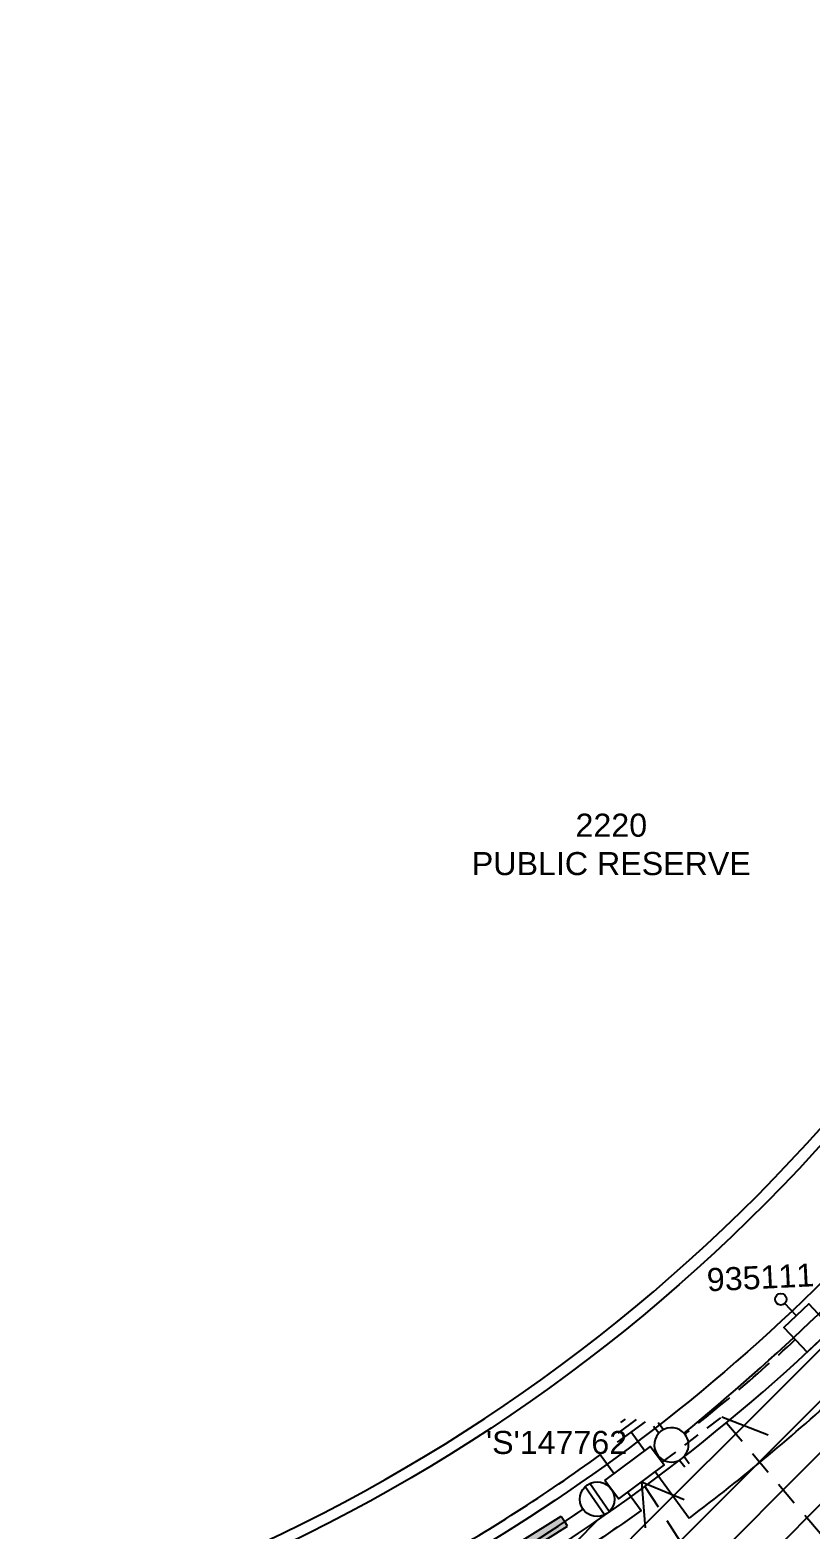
# Model space of a CAD drawing. Header units: metres. Extents: x 305550 to 306428, y 6276370 to 6276957.
# Drawn here: x 305796.4 to 305864.1, y 6276826.2 to 6276956.3 of the extents above; entities that cross this region are included whole.
import ezdxf
from ezdxf.enums import TextEntityAlignment as Align

# ---------------------------------------------------------------- set-up
doc = ezdxf.new("R2010")
doc.units = ezdxf.units.M
doc.header["$LTSCALE"] = 0.7
doc.set_wipeout_variables(frame=1)
for name, pattern in [('Cable Exist OH', [1, 1, 0]), ('Cable Exist UG', [8.2, 4, -1.2, 1.8, -1.2]), ('Dash', [5, 3, -2]), ('IE Trench LV', [6.5, 5, -1.5])]:
    doc.linetypes.add(name, pattern=pattern)
doc.layers.get('0').update_dxf_attribs({"color": 6})
for name, color, linetype in [('_User Miscellaneous11', 7, 'Continuous'), ('_User Miscellaneous4', 7, 'Continuous'), ('_User Miscellaneous7', 150, 'Continuous'), ('_User Miscellaneous8', 7, 'Continuous'), ('_User Miscellaneous9', 8, 'Continuous'), ('Cadastre Developer_SP_NEW', 4, 'Continuous'), ('Cadastre Roads_SP_NEW', 8, 'Continuous'), ('Duct_SP_NEW', 2, 'Continuous'), ('Equip_LV_NEW', 5, 'Continuous'), ('Mains_LV_NEW_R6', 2, 'Continuous'), ('Mains_LV_NEW_T84', 2, 'Continuous'), ('Services_SP_NEW_UG', 2, 'Continuous'), ('SupportsUG_SP_LV_NEW', 2, 'Continuous'), ('SupportsUG_SP_LV_SL_NEW', 2, 'Continuous'), ('Trench_SP_NEW', 2, 'Continuous')]:
    doc.layers.add(name, color=color, linetype=linetype)
doc.layers.add('_User Miscellaneous5', color=7, linetype='Continuous', lineweight=35)
doc.layers.add('_User Notes', color=7, linetype='Continuous', plot=False)
doc.styles.add('ARIAL', font='arial.ttf', dxfattribs={"height": 2})
doc.styles.add('POLE_LABEL', font='arial.ttf')
doc.styles.add('SL_LABEL', font='arial.ttf')
doc.styles.get("Standard").update_dxf_attribs({"font": 'arial.ttf'})
doc.styles.add('style1', font='iso3098b.shx')
doc.linetypes.add('Cable New UG', pattern='A,8,-1,["x",style1,S=3.5,R=0,X=0.35,Y=-1],-3.5', length=12.5)
doc.linetypes.add('Cable Z', pattern='A,8,-1,["Z",Standard,S=2.5,R=0,X=0.35,Y=-1.25],-3.5', length=12.5)

# ---------------------------------------------------------------- blocks, each defined once
blk = doc.blocks.new('*U265')
at = {"lineweight": -3}
blk.add_lwpolyline([(-2.5, 2.47), (2.45, 2.51), (2.47, 0.53), (-2.48, 0.49)], close=True, dxfattribs=at)
for tag, flags, p in [('STREET_CODE', 9, (1.5, 3.5)), ('OWNED_BY', 9, (1.5, 3.3)), ('OPERATED_BY', 9, (1.5, 3.1)), ('STATE', 9, (1.5, 2.7)), ('SUPPORT_TYPE', 9, (1.5, 2.5)), ('MAINTAINED_BY', 9, (1.5, 2.9)), ('SUBURB', 9, (1.5, 1.7)), ('STREETNAME', 9, (1.5, 1.5)), ('USAGE', 9, (1.5, 2.3)), ('LEGEND', 9, (1.5, 2.1)), ('PARENT', 9, (1.5, 1.9)), ('LOCATION', 9, (1.5, 1.3)), ('Z', 1, (1.5, 0.9)), ('NOTES', 9, (1.5, 1.1))]:
    blk.add_attdef(tag, text='', height=0.2, dxfattribs=dict(flags=flags)).set_placement(p, align=Align.MIDDLE_LEFT)
at = {"layer": '_User Miscellaneous4', "style": 'ARIAL', "flags": 8}
blk.add_attdef('ASSET_NUM', text='', height=2, dxfattribs=at).set_placement((2, 5.5), align=Align.MIDDLE_LEFT)
blk = doc.blocks.new('A$C1B2C29DD')
at = {"layer": 'Services_SP_NEW_UG', "color": 2, "flags": 128}
for points in [[(0, 0), (-2.1, 3.44)], [(0, 0), (2.1, 3.44)]]:
    blk.add_lwpolyline(points, dxfattribs=at)
blk = doc.blocks.new('*U36')
at = {"layer": '_User Miscellaneous7', "lineweight": -3}
blk.add_lwpolyline([(0, -3.03), (0, -1.58)], dxfattribs=at)
blk.add_lwpolyline([(-1.49, -6), (1.49, -6), (1.49, -3.03), (-1.49, -3.03)], close=True, dxfattribs=at)
blk.add_circle((0, -1.08), 0.5, dxfattribs=at)
at = {"layer": '_User Miscellaneous8', "color": 2, "lineweight": -3}
blk.add_lwpolyline([(-1.49, 0), (1.49, 0), (1.49, 2.97), (-1.49, 2.97)], close=True, dxfattribs=at)
at = {"style": 'POLE_LABEL', "flags": 9}
blk.add_attdef('STRUCTURE_PLANT_NUMBER', text='', height=0.2, dxfattribs=at).set_placement((1.64, 1.73), align=Align.MIDDLE_LEFT)
for tag, flags, p in [('STREET_CODE', 9, (1.64, 1.49)), ('COLUMN_TYPE', 9, (1.64, 1.29)), ('OWNED_BY', 9, (1.64, 1.09)), ('OPERATED_BY', 9, (1.64, 0.89)), ('STATE', 9, (1.64, 0.49)), ('MAINTAINED_BY', 9, (1.64, 0.69)), ('USAGE', 9, (1.64, 0.29)), ('LEGEND', 9, (1.64, 0.09)), ('SUBURB', 9, (1.64, -0.31)), ('STREETNAME', 9, (1.64, -0.51)), ('Z', 1, (1.64, -1.31)), ('PARENT', 9, (1.64, -0.11)), ('LOCATION', 9, (1.64, -0.71)), ('NOTES', 9, (1.64, -0.91)), ('LABEL_ALIGNMENT', 9, (1.64, -1.11))]:
    blk.add_attdef(tag, text='', height=0.2, dxfattribs=dict(flags=flags)).set_placement(p, align=Align.MIDDLE_LEFT)
at = {"layer": '_User Miscellaneous5', "style": 'ARIAL', "flags": 8}
blk.add_attdef('ASSET_NUM', text='', height=2, dxfattribs=at).set_placement((2, 3.49), align=Align.MIDDLE_LEFT)
blk = doc.blocks.new('*U39')
at = {"layer": '_User Miscellaneous8', "color": 2}
blk.add_line((0, 0), (0, 1.45), dxfattribs=at)
blk.add_circle((0, 1.95), 0.5, dxfattribs=at)
for tag, p, flags in [('Z', (0, 0), 1), ('OPERATED_BY', (0, -9.61), 9)]:
    blk.add_attdef(tag, p, '', height=0.2, dxfattribs=dict(flags=flags))
at = {"style": 'SL_LABEL', "flags": 9}
blk.add_attdef('STREET_CODE', text='', height=0.2, dxfattribs=at).set_placement((0, -0.2), align=Align.MIDDLE_LEFT)
at = {"flags": 9}
for tag, p in [('CONSTRUCTED_VOLTAGE', (0, -0.4)), ('CONTROL_TYPE', (0, -0.6)), ('OPERATING_VOLTAGE', (0, -1.4)), ('LANTERN_PURPOSE', (0, -0.8)), ('LANTERN_TYPE', (0, -1)), ('NO_PHASES', (0, -1.2)), ('ORIENTATION', (0, -1.6)), ('OWNED_BY', (0, -1.8)), ('STATE', (0, -2)), ('CEXIST', (0, -2.4)), ('CNEW', (0, -2.6)), ('USAGE', (0, -2.2)), ('CNUMBER', (0, -2.8)), ('CREMOVE', (0, -3)), ('CREPLACE', (0, -3.2)), ('LKINGHEIGHT', (0, -3.4)), ('LBRACKET', (0, -3.6)), ('LBRACKETVOCAB', (0, -3.8)), ('LCATEGORY', (0, -4)), ('LCHARGE1', (0, -4.2)), ('LCHARGE1PERCENT', (0, -4.4)), ('LCHARGE2', (0, -4.6)), ('LCHARGE2PERCENT', (0, -4.8)), ('LCHARGE3', (0, -5)), ('LCHARGE3PERCENT', (0, -5.2)), ('LEXIST', (0, -5.4)), ('LLAMP', (0, -5.6)), ('LLAMPVOCAB', (0, -5.8)), ('LMAST', (0, -6)), ('LMASTVOCAB', (0, -6.2)), ('LNEW', (0, -6.4)), ('LANTNUMBER', (0, -6.6)), ('LOUTREACH', (0, -7)), ('LOUTREACHVOCAB', (0, -7.2)), ('LRATECODE', (0, -7.4)), ('LREMOVE', (0, -7.6)), ('LREPLACE', (0, -7.8)), ('SUBURB', (0, -8.6)), ('STREETNAME', (0, -8.8)), ('LTYPE', (0, -8)), ('LTYPEVOCAB', (0, -8.2)), ('LEGEND', (0, -8.4)), ('LOCATION', (0, -9)), ('NOTES', (0, -9.2)), ('MAINTAINED_BY', (0, -9.86))]:
    blk.add_attdef(tag, text='', height=0.2, dxfattribs=at).set_placement(p, align=Align.MIDDLE_LEFT)
at = {"layer": '_User Notes', "style": 'SL_LABEL', "flags": 8}
blk.add_attdef('ASSET_NUM', text='', height=2.5, dxfattribs=at).set_placement((2, 2), align=Align.MIDDLE_LEFT)
at = {"layer": '_User Notes', "flags": 8}
blk.add_attdef('LNUMBER', text='', height=2.5, dxfattribs=at).set_placement((1.2, -2.8), align=Align.MIDDLE_LEFT)
blk = doc.blocks.new('LV_UG_LINKS_OPEN_NEW')
blk.add_wipeout([(-1.17, 0.93), (-1.28, 0.78), (-1.36, 0.61), (-1.43, 0.44), (-1.47, 0.25), (-1.49, 0.07), (-1.49, -0.12), (-1.46, -0.31), (-1.41, -0.49), (-1.34, -0.66), (-1.25, -0.82), (-1.13, -0.97), (-1, -1.11), (-0.86, -1.22), (-0.7, -1.32), (-0.53, -1.4), (-0.35, -1.45), (-0.16, -1.49), (0.03, -1.49), (0.21, -1.48), (0.4, -1.44), (0.57, -1.38), (0.74, -1.3), (0.9, -1.19), (1.04, -1.07), (1.17, -0.93), (1.28, -0.78), (1.36, -0.61), (1.43, -0.44), (1.47, -0.25), (1.49, -0.07), (1.49, 0.12), (1.46, 0.31), (1.41, 0.49), (1.34, 0.66), (1.25, 0.82), (1.13, 0.97), (1, 1.11), (0.86, 1.22), (0.7, 1.32), (0.53, 1.4), (0.35, 1.45), (0.16, 1.49), (-0.03, 1.49), (-0.21, 1.48), (-0.4, 1.44), (-0.57, 1.38), (-0.74, 1.3), (-0.9, 1.19), (-1.04, 1.07)])
for p, q in [((-0.25, 1.47), (-0.25, 2.22)), ((0.25, 1.47), (0.25, 2.22)), ((-0.25, -1.47), (-0.25, -2.22)), ((0.25, -1.47), (0.25, -2.22))]:
    blk.add_line(p, q)
blk.add_lwpolyline([(1.49, 0, 1), (-1.49, 0, 1)], format="xyb", close=True)
for tag, p, flags in [('ORIENTATION', (0, 0), 9), ('Z', (0, 0), 1), ('USAGE', (0, -0.2), 9), ('NOTES', (0, -0.4), 9)]:
    blk.add_attdef(tag, p, '', height=0.2, dxfattribs=dict(flags=flags))
blk = doc.blocks.new('Earth')
for p, q in [((0, -2.04), (0, 0)), ((-1.5, -2.04), (1.5, -2.04)), ((-1, -2.64), (1, -2.64)), ((-0.25, -3.24), (0.25, -3.24))]:
    blk.add_line(p, q)
blk = doc.blocks.new('LV_UG_LINKS_CLOSED_NEW')
for tag, flags, p in [('TYPE', 9, (1.5, -2.6)), ('NUMBER_OF_PHASES', 9, (1.5, -2.4)), ('Z', 1, (1.5, -2.8))]:
    blk.add_attdef(tag, text='', height=0.2, dxfattribs=dict(flags=flags)).set_placement(p, align=Align.MIDDLE_LEFT)
blk.add_wipeout([(-1.06, 1.06), (-1.18, 0.92), (-1.29, 0.76), (-1.37, 0.59), (-1.43, 0.42), (-1.48, 0.23), (-1.49, 0.05), (-1.49, -0.14), (-1.46, -0.33), (-1.41, -0.51), (-1.33, -0.68), (-1.24, -0.84), (-1.12, -0.99), (-0.99, -1.12), (-0.84, -1.24), (-0.68, -1.33), (-0.51, -1.41), (-0.33, -1.46), (-0.14, -1.49), (0.05, -1.49), (0.23, -1.48), (0.42, -1.43), (0.59, -1.37), (0.76, -1.29), (0.92, -1.18), (1.06, -1.06), (1.18, -0.92), (1.29, -0.76), (1.37, -0.59), (1.43, -0.42), (1.48, -0.23), (1.49, -0.05), (1.49, 0.14), (1.46, 0.33), (1.41, 0.51), (1.33, 0.68), (1.24, 0.84), (1.12, 0.99), (0.99, 1.12), (0.84, 1.24), (0.68, 1.33), (0.51, 1.41), (0.33, 1.46), (0.14, 1.49), (-0.05, 1.49), (-0.23, 1.48), (-0.42, 1.43), (-0.59, 1.37), (-0.76, 1.29), (-0.92, 1.18)])
for p, q in [((-0.25, -1.48), (-0.25, 1.48)), ((0.25, -1.48), (0.25, 1.48))]:
    blk.add_line(p, q)
blk.add_circle((0, 0), 1.5)
at = {"flags": 9}
for tag, p in [('ACTUAL_STATUS', (1.5, 0)), ('CONSTRUCTED_VOLTAGE', (1.5, -0.2)), ('OPERATING_VOLTAGE', (1.5, -0.6)), ('ORIENTATION', (1.5, -0.8)), ('STATE', (1.5, -1)), ('SWITCH_TYPE', (1.5, -1.2)), ('NO_PHASES', (1.5, -0.4)), ('USAGE', (1.5, -1.4)), ('OWNED_BY', (1.5, -1.8)), ('OPERATED_BY', (1.5, -2)), ('NOTES', (1.5, -1.6)), ('MAINTAINED_BY', (1.5, -2.2))]:
    blk.add_attdef(tag, text='', height=0.2, dxfattribs=at).set_placement(p, align=Align.MIDDLE_LEFT)
blk = doc.blocks.new('*U266')
at = {"layer": 'Services_SP_NEW_UG', "color": 2, "flags": 128}
blk.add_lwpolyline([(-8.89, -1.47), (-11.42, 2.02)], dxfattribs=at)
at = {"layer": 'Services_SP_NEW_UG', "color": 2, "linetype": 'Dash', "ltscale": 0.7, "flags": 128}
blk.add_lwpolyline([(-2.4, -0.95), (-8.89, -1.47)], dxfattribs=at)

msp = doc.modelspace()

# ---------------------------------------------------------------- hatches: boundary and pattern name
at = {"layer": '_User Miscellaneous11'}
h = msp.add_hatch(dxfattribs=at)
h.set_pattern_fill('ANSI31', color=3)
h.paths.add_polyline_path([(305891.64, 6276826.86), (305868.28, 6276845.79, -0.019275), (305859.07, 6276837.27), (305882.44, 6276812.52), (305884.06, 6276815.04)])
h = msp.add_hatch(dxfattribs=at)
h.set_pattern_fill('ANSI31', color=3)
h.paths.add_polyline_path([(305859.07, 6276837.27, -0.019208), (305849.27, 6276829.5), (305872.58, 6276800.12, 0.005949), (305873.95, 6276801.55), (305896.16, 6276783.57), (305906.91, 6276800.44), (305884.06, 6276815.04), (305882.44, 6276812.52)])
h.paths.add_polyline_path([(305876.18, 6276806.11), (305883.39, 6276806.11), (305883.39, 6276810.23), (305876.18, 6276810.23)], flags=24)
h = msp.add_hatch(dxfattribs=at)
h.set_pattern_fill('ANSI31', color=3)
h.paths.add_polyline_path([(305849.27, 6276829.5, -0.009852), (305844.02, 6276825.82), (305842.98, 6276822.82), (305854.75, 6276786.25, 0.025808), (305861.95, 6276790.94, 0.042227), (305872.58, 6276800.12)])
h = msp.add_hatch(color=256, dxfattribs=at)
h.dxf.hatch_style = 1
h.paths.add_polyline_path([(305832.26, 6276820.93), (305832.81, 6276820.05), (305843.04, 6276826.39), (305842.49, 6276827.27)])

# ---------------------------------------------------------------- linework, layer by layer
at = {"layer": '_User Miscellaneous9', "linetype": 'Dash', "flags": 128}
for points in [[(305856.82, 6276835.37), (305877.69, 6276810.8)], [(305849.75, 6276829.85), (305867.9, 6276801.59)]]:
    msp.add_lwpolyline(points, dxfattribs=at)
at = {"layer": 'Cadastre Developer_SP_NEW'}
for radius, start in [(150, 271.4468), (162.8, 291.0745)]:
    msp.add_arc((305753.17, 6276960.91), radius, start, 321.4807, dxfattribs=at)
at = {"layer": 'Cadastre Roads_SP_NEW', "flags": 128}
msp.add_lwpolyline([(305810.24, 6276812.19, 0.397633), (305805.79, 6276802.9), (305831.1, 6276723.75, 0.414214), (305840.53, 6276718.89), (305845.43, 6276720.46, 0.175277), (305874.26, 6276742.67), (305930.57, 6276831.06, 0.414214), (305928.27, 6276841.42), (305889.76, 6276865.95, 0.383767), (305879.87, 6276864.29), (305877.8, 6276861.7, -0.133806), (305810.24, 6276812.19)], format="xyb", dxfattribs=at)
at = {"layer": 'Duct_SP_NEW'}
for p, q in [((305832.26, 6276820.93), (305842.49, 6276827.27)), ((305842.49, 6276827.27), (305842.77, 6276826.83)), ((305843.04, 6276826.39), (305842.77, 6276826.83)), ((305832.81, 6276820.05), (305843.04, 6276826.39))]:
    msp.add_line(p, q, dxfattribs=at)
at = {"layer": 'Mains_LV_NEW_R6', "linetype": 'Cable Z', "flags": 128}
msp.add_lwpolyline([(305848.23, 6276829.38), (305849.41, 6276827.76, -0.012097), (305842.84, 6276823.29)], format="xyb", dxfattribs=at)
at = {"layer": 'Mains_LV_NEW_T84', "linetype": 'Cable New UG', "flags": 128}
msp.add_lwpolyline([(305847.06, 6276830.98), (305845.87, 6276832.6)], dxfattribs=at)
msp.add_lwpolyline([(305807.56, 6276803.91), (305810.62, 6276810.19, 0.037584), (305832.53, 6276820.49, 0.021658), (305844.38, 6276827.88, 0.021658)], format="xyb", dxfattribs=at)
at = {"layer": 'Mains_LV_NEW_T84', "linetype": 'Cable New UG'}
msp.add_arc((305753.17, 6276960.91), 158.3, 299.4748, 305.8476, dxfattribs=at)
at = {"layer": 'Trench_SP_NEW', "linetype": 'IE Trench LV', "flags": 128}
msp.add_lwpolyline([(305850.83, 6276832.54, 0.012171), (305856.96, 6276837.44, 0.012081), (305862.8, 6276842.6)], format="xyb", dxfattribs=at)
at = {"layer": 'Trench_SP_NEW', "linetype": 'IE Trench LV'}
msp.add_arc((305753.17, 6276960.91), 161.3, 303.7437, 305.5049, dxfattribs=at)

# ---------------------------------------------------------------- block references
at = {"layer": 'SupportsUG_SP_LV_NEW'}
ref = msp.add_blockref('*U265', (305849.75, 6276829.85), dxfattribs=dict(at, rotation=36.17908972387664))
ref.add_attrib('ASSET_NUM_001', "'S'147762", (305835.95, 6276832.67), dxfattribs={"layer": '_User Miscellaneous4', "height": 2, "style": 'ARIAL'})
at = {"layer": 'SupportsUG_SP_LV_NEW', "rotation": 216.1790897238766}
msp.add_blockref('A$C1B2C29DD', (305849.44, 6276830.26), dxfattribs=at)
at = {"layer": 'SupportsUG_SP_LV_SL_NEW', "ltscale": 0.5}
ref = msp.add_blockref('*U36', (305864.92, 6276842.52), dxfattribs=dict(at, rotation=43.34851596232689))
ref.add_attrib('ASSET_NUM_001', '935111', (305855.17, 6276846.78), dxfattribs={"layer": '_User Miscellaneous5', "height": 2, "rotation": 2.7685, "style": 'ARIAL'})
at = {"layer": 'SupportsUG_SP_LV_SL_NEW', "ltscale": 0.5, "rotation": 43.34851596232689}
msp.add_blockref('*U39', (305862.88, 6276844.68), dxfattribs=at)

# ---------------------------------------------------------------- texts
at = {"layer": 'Cadastre Developer_SP_NEW', "insert": (305846.83, 6276885.57), "char_height": 2, "attachment_point": 5, "style": 'ARIAL', "bg_fill": 3, "box_fill_scale": 1.1, "bg_fill_color": 256, "bg_fill_transparency": 0}
msp.add_mtext('2220\\PPUBLIC RESERVE', dxfattribs=at)

# ---------------------------------------------------------------- next in the draw order: linework, layer by layer
at = {"layer": 'Cadastre Roads_SP_NEW', "flags": 128}
msp.add_lwpolyline([(305942.47, 6276956.28), (305871.31, 6276866.87, -0.22185), (305756.98, 6276809.96)], format="xyb", dxfattribs=at)

# ---------------------------------------------------------------- next in the draw order: block references
at = {"layer": 'Equip_LV_NEW', "linetype": 'Cable Exist UG', "lineweight": 0, "ltscale": 0.5, "rotation": 217.5997450401692}
msp.add_blockref('LV_UG_LINKS_OPEN_NEW', (305852.05, 6276833.46), dxfattribs=at)
at = {"layer": 'Equip_LV_NEW', "linetype": 'Cable Exist OH', "lineweight": 0, "rotation": 34.76001779538743}
msp.add_blockref('LV_UG_LINKS_CLOSED_NEW', (305845.6, 6276828.74), dxfattribs=at)

# ---------------------------------------------------------------- next in the draw order: linework, layer by layer
at = {"layer": 'Mains_LV_NEW_R6', "linetype": 'Cable Z', "flags": 128}
msp.add_lwpolyline([(305850.65, 6276831.15), (305853.6, 6276827.11)], dxfattribs=at)
at = {"layer": 'Mains_LV_NEW_R6', "linetype": 'Cable Z'}
msp.add_arc((305753.17, 6276960.91), 167.3, 306.8929, 312.8399, dxfattribs=at)
at = {"layer": 'Mains_LV_NEW_T84', "linetype": 'Cable New UG'}
msp.add_arc((305724.11, 6276992.01), 203.64, 309.322, 318.0622, dxfattribs=at)

# ---------------------------------------------------------------- next in the draw order: block references
at = {"layer": 'Equip_LV_NEW', "linetype": 'Cable Exist OH', "lineweight": 0, "rotation": 216.1790897291604}
msp.add_blockref('Earth', (305849.75, 6276832.94), dxfattribs=at)
at = {"layer": 'Services_SP_NEW_UG', "rotation": 212.7126446411528}
msp.add_blockref('*U266', (305849.75, 6276829.85), dxfattribs=at)

doc.saveas('drawing.dxf')
